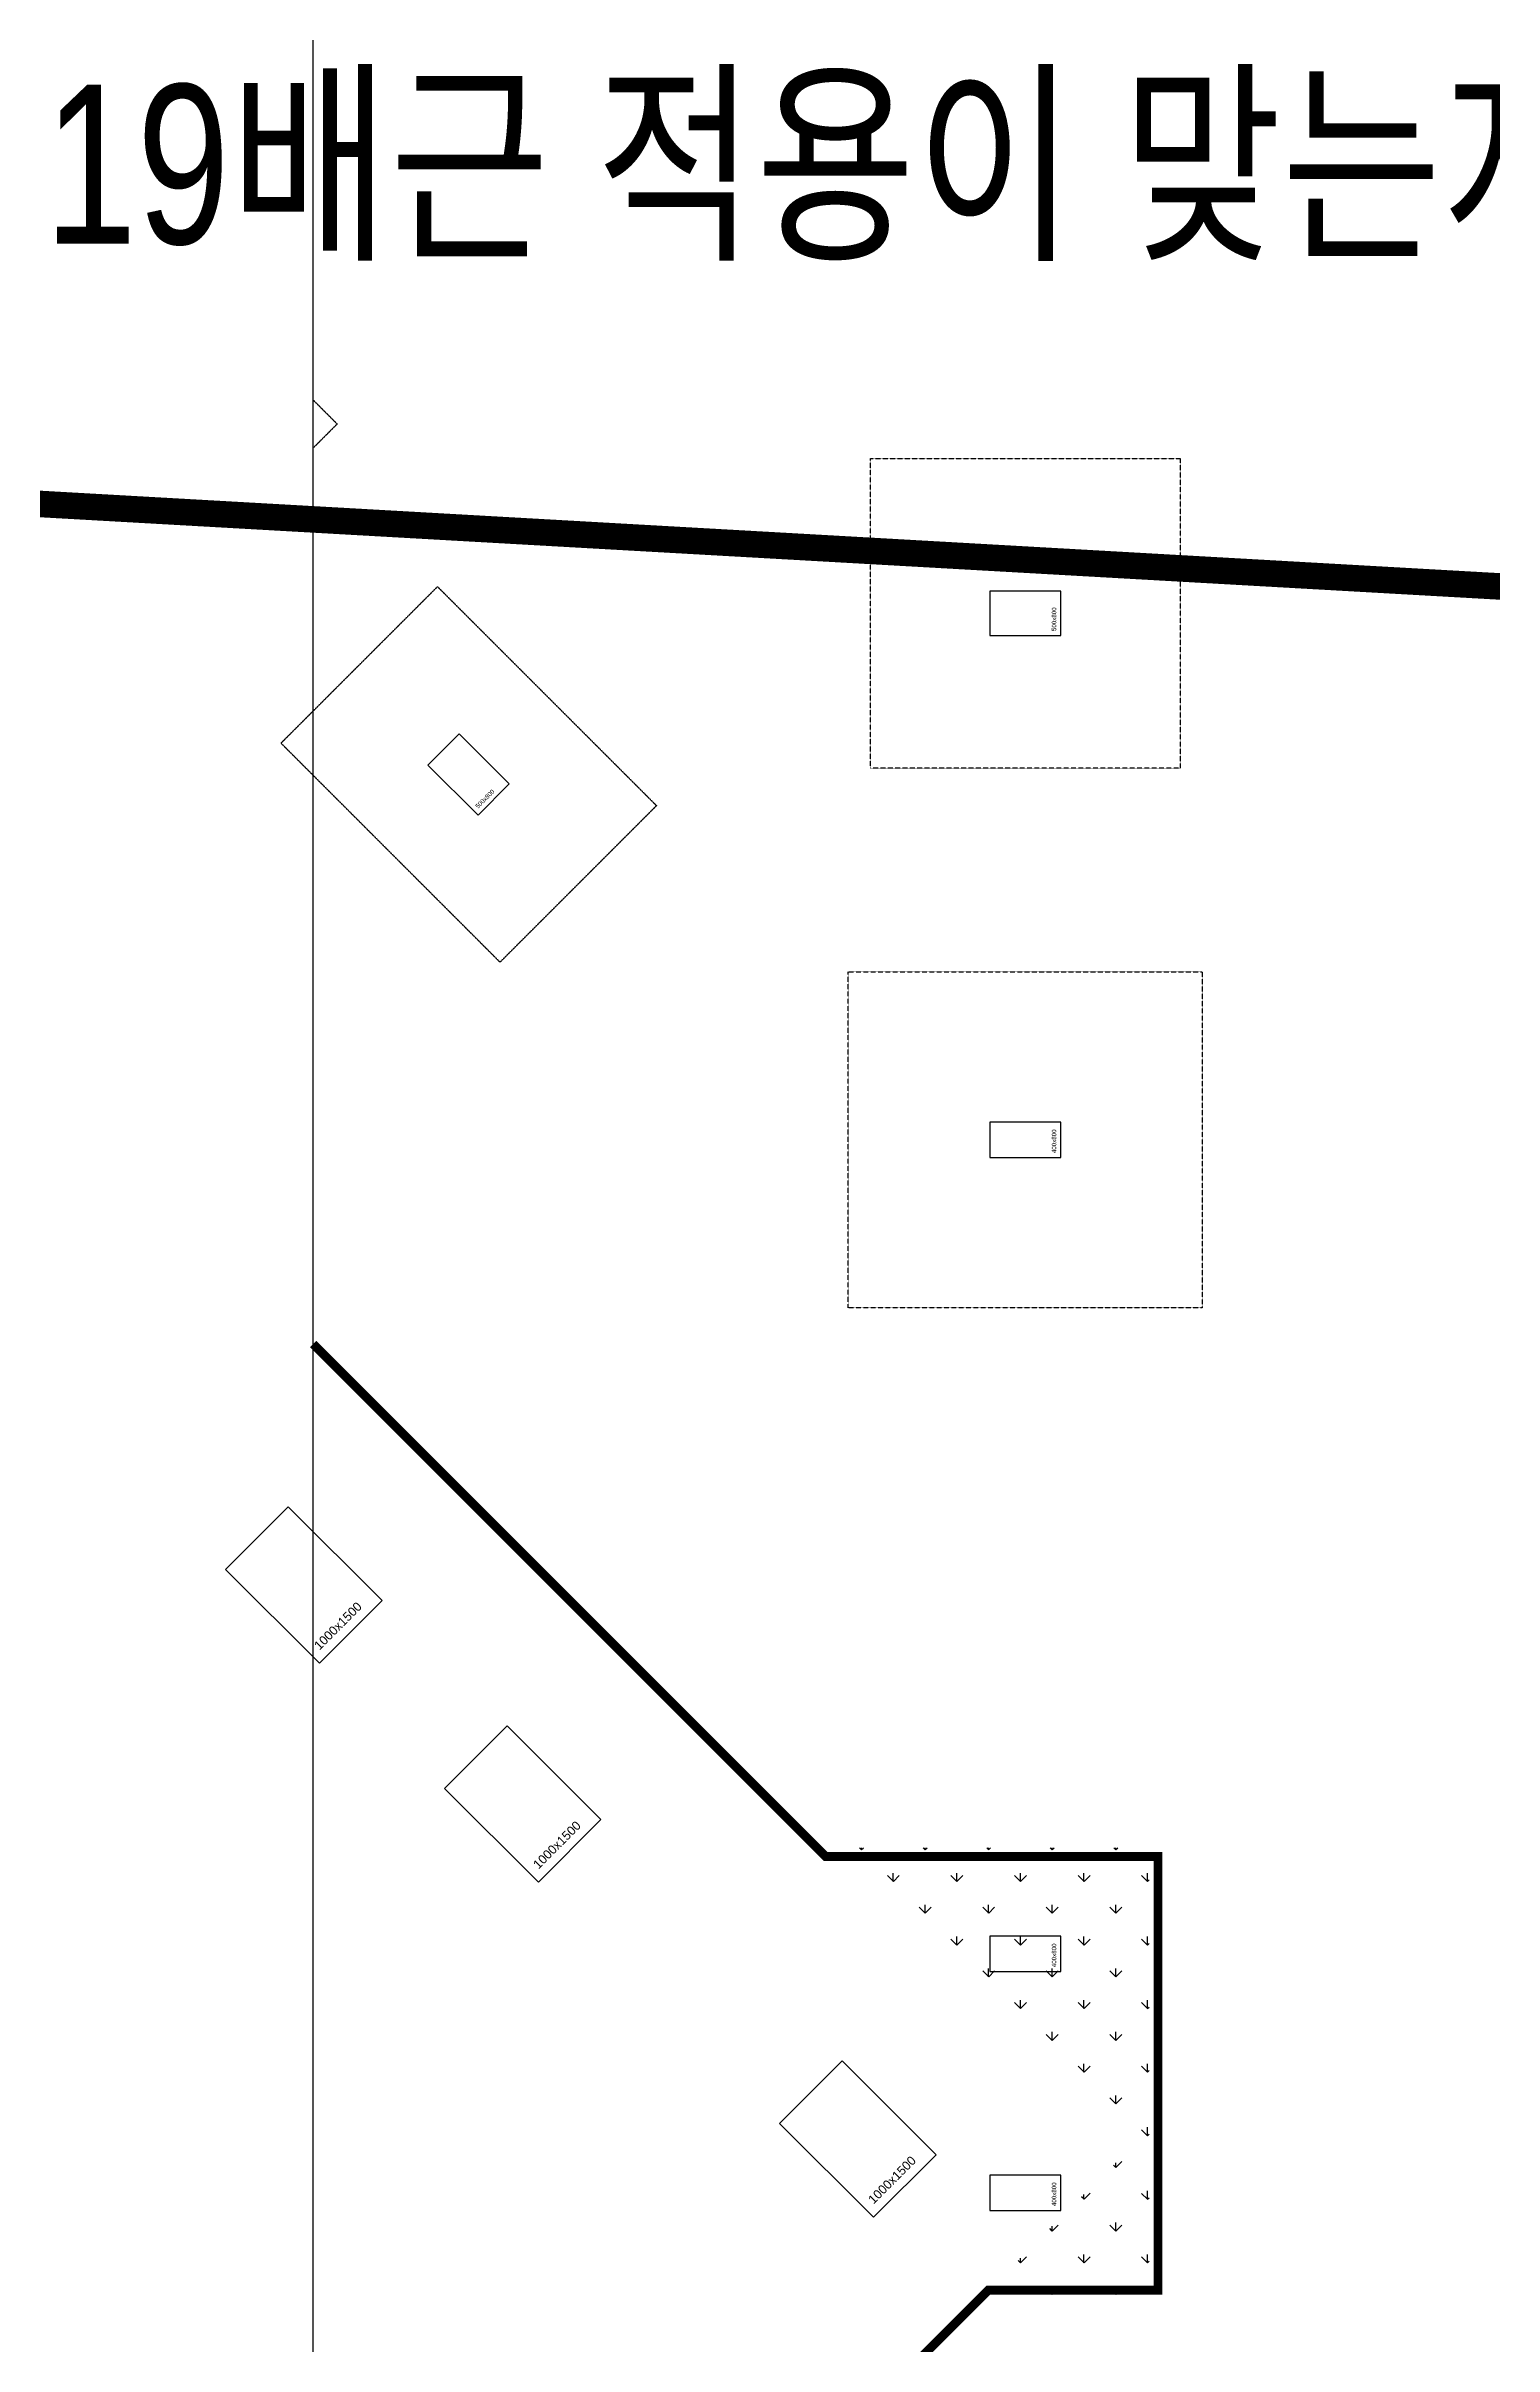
# Model space of a CAD drawing. Header units: millimetres. Extents: x 91591 to 1353697, y 75729 to 160586.
# Drawn here: x 1205212 to 1221576, y 115683 to 141677 of the extents above; entities that cross this region are included whole.
import ezdxf
from ezdxf.enums import TextEntityAlignment as Align

# ---------------------------------------------------------------- set-up
doc = ezdxf.new("R2010")
doc.units = ezdxf.units.MM
doc.linetypes.add('HID', pattern=[2.5, 1.5, -1])
doc.linetypes.add('HIDDEN', pattern=[0.375, 0.25, -0.125])
for name, color, linetype in [('-S_F', 7, 'Continuous'), ('8', 8, 'Continuous'), ('S-FND_OUTLINE_공동주택 기초', 1, 'HID'), ('S-HAT', 252, 'Continuous'), ('XR-지하주차장$0$AA-COL', 2, 'Continuous')]:
    doc.layers.add(name, color=color, linetype=linetype)
doc.layers.add('DEFPOINT', color=142, linetype='Continuous', plot=False)
doc.styles.add('EST', font='')
doc.styles.add('XR-지하주차장$0$Standard', font='arial.ttf')
doc.styles.get('EST').set_extended_font_data('HYHeadLine-Medium')

# ---------------------------------------------------------------- blocks, each defined once
blk = doc.blocks.new('zw$D357')
at = {"layer": 'S-HAT'}
h = blk.add_hatch(dxfattribs=at)
h.set_pattern_fill('GRASS', color=256, scale=20)
h.set_pattern_definition([(90, (-142308.57, -108961.2), (-359.21, 359.21), [95.25, -623.17]), (45, (-142308.6, -108961.2), (-359.2102, 359.2102), [95.25, -412.75]), (135, (-142308.6, -108961.2), (-359.2102, -359.2102), [95.25, -412.75])])
h.paths.add_polyline_path([(-61297, -27896), (-62928, -29527), (-61010, -29527), (-61010, -24427), (-64766, -24427)])
at = {"layer": '-S_F', "linetype": 'HIDDEN', "lineweight": -3}
blk.add_lwpolyline([(-70457, -8065), (-70185, -8337), (-70457, -8609)], dxfattribs=at)
for points in [[(-64160, -8727), (-60660, -8727), (-60660, -12227), (-64160, -12227)], [(-69054, -10175), (-66579, -12650), (-68347, -14418), (-70821, -11943)], [(-64410, -14527), (-60410, -14527), (-60410, -18327), (-64410, -18327)]]:
    blk.add_lwpolyline(points, close=True, dxfattribs=at)
blk.add_lwpolyline([(-70457, 878), (0, 878), (0, -57059), (-70457, -57059)], close=True)
at = {"layer": 'S-FND_OUTLINE_공동주택 기초', "linetype": 'HIDDEN', "ltscale": 0.5, "const_width": 100}
blk.add_lwpolyline([(-70457, -18735), (-64666, -24527), (-60910, -24527), (-60910, -29427), (-62828, -29427), (-67240, -33839), (-66816, -34263), (-66816, -44067), (-65192, -45043), (-65630, -45771), (-61014, -48545), (-65008, -55192), (-70457, -55192)], dxfattribs=at)
at = {"layer": 'XR-지하주차장$0$AA-COL'}
for points in [[(-62010, -10727), (-62010, -10227), (-62810, -10227), (-62810, -10727)], [(-68594, -12757), (-68241, -12403), (-68806, -11837), (-69160, -12191)], [(-62010, -16627), (-62010, -16227), (-62810, -16227), (-62810, -16627)], [(-69679, -21634), (-70740, -20574), (-71447, -21281), (-70387, -22341)], [(-67205, -24109), (-68265, -23048), (-68972, -23756), (-67912, -24816)], [(-62010, -25827), (-62010, -25427), (-62810, -25427), (-62810, -25827)], [(-63418, -27896), (-64479, -26835), (-65186, -27542), (-64125, -28603)], [(-62010, -28527), (-62010, -28127), (-62810, -28127), (-62810, -28527)]]:
    blk.add_lwpolyline(points, close=True, dxfattribs=at)
at = {"layer": 'Defpoints', "style": 'XR-지하주차장$0$Standard'}
for s, height, rotation, p in [('500x800', 50, 90, (-62060, -10677)), ('500x800', 50, 45, (-68594, -12686)), ('400x800', 50, 90, (-62060, -16577)), ('1000x1500', 100, 45, (-70387, -22200)), ('1000x1500', 100, 45, (-67912, -24675)), ('400x800', 50, 90, (-62060, -25777)), ('1000x1500', 100, 45, (-64125, -28461)), ('400x800', 50, 90, (-62060, -28477))]:
    blk.add_text(s, height=height, rotation=rotation, dxfattribs=at).set_placement(p)

msp = doc.modelspace()

# ---------------------------------------------------------------- linework, layer by layer
at = {"layer": 'DEFPOINT', "const_width": 300}
msp.add_lwpolyline([(1187057.2, 113859.8), (1199298.2, 136831.7), (1229679.4, 135115.1)], dxfattribs=at)

# ---------------------------------------------------------------- block references
at = {"layer": '8'}
msp.add_blockref('zw$D357', (1278689, 145741.8), dxfattribs=at)

# ---------------------------------------------------------------- texts
at = {"layer": 'DEFPOINT', "style": 'EST', "width": 0.8}
msp.add_text('내수압슬래브에 강재집수정도 D19배근 적용이 맞는지 확인필요!!', height=1800, dxfattribs=at).set_placement((1205441.1, 140341.3, 0), align=Align.MIDDLE_CENTER)

doc.saveas('drawing.dxf')
